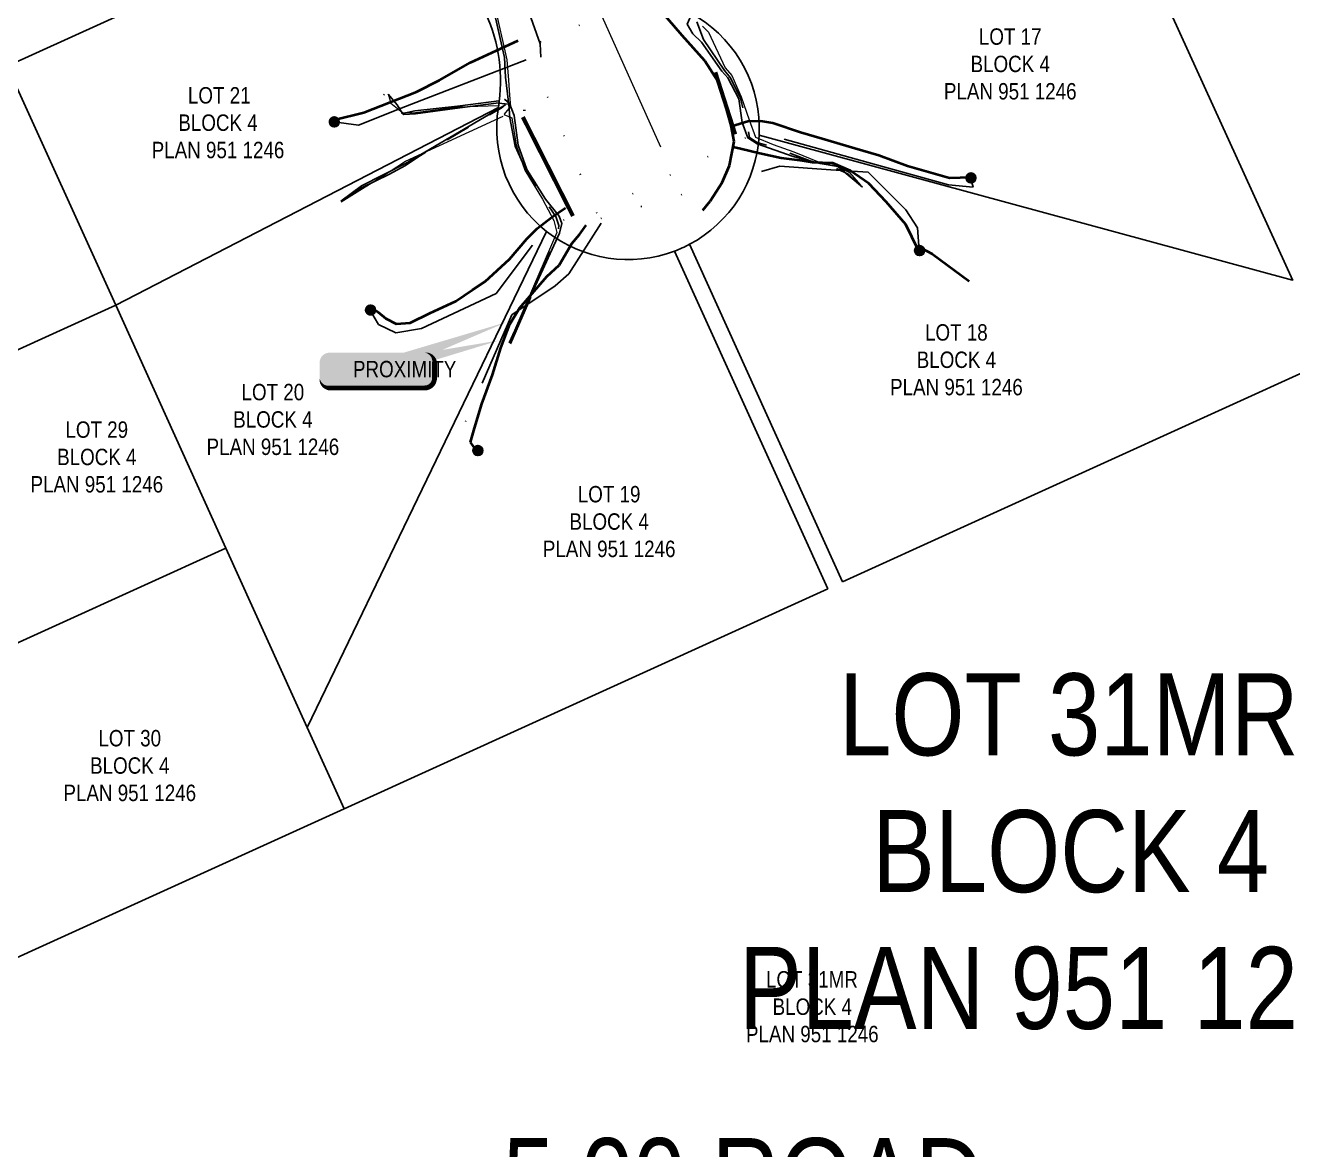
# Model space of a CAD drawing. Extents: x 312545 to 320442, y 5540407 to 5546054.
# Drawn here: x 316185.4 to 316339.9, y 5541473.1 to 5541610.1 of the extents above; entities that cross this region are included whole.
import ezdxf

# ---------------------------------------------------------------- set-up
doc = ezdxf.new("R2010")
doc.units = 0
doc.header["$LTSCALE"] = 5
doc.header["$PDSIZE"] = 0.5
for name, pattern in [('COOP2', [10, 5, -1, 0, -1, 0, -1, 0, -1, 0, -1]), ('DASHDOT', [25.4, 12.7, -6.35, 0, -6.35]), ('POWERLINE5', [7.799999999999997, 2.399999999999999, -0.6, 0.6, -0.6, 0.6, -0.6, 2.399999999999999])]:
    doc.linetypes.add(name, pattern=pattern)
doc.layers.get('Defpoints').update_dxf_attribs({"color": 9})
doc.layers.add('AS-FIBRE-OPTIC', color=7, linetype='foc-FIBREOP', lineweight=9, true_color=0xff9c38)
doc.layers.add('AS-WATER PIPE', color=7, linetype='foc-WATER', lineweight=9, true_color=0x8ac4ff)
doc.layers.add('AS-GENERAL', color=48, linetype='Continuous', lineweight=18)
doc.layers.add('AS-RECON EXISTING', color=151, linetype='DASHDOT', lineweight=40)
for name, color, linetype in [('AS-POWER-EXISTING', 72, 'POWERLINE5'), ('AS-SYMBOL-1000', 7, 'Continuous'), ('AS-TELEPHONE', 224, 'foc-TEL'), ('L-TITLEDB', 4, 'Continuous'), ('L-TITLEDB-T', 4, 'Continuous'), ('L-TITLEDB-T-1000', 4, 'Continuous'), ('P-APEX RECON-LINE LIST-1000', 240, 'Continuous'), ('P-APEX RECON-URBAN', 30, 'COOP2')]:
    doc.layers.add(name, color=color, linetype=linetype)
doc.styles.add('175L', font='ARIALN.TTF', dxfattribs={"height": 10})
doc.styles.add('80', font='ARIALN.TTF', dxfattribs={"height": 10})
doc.styles.add('80CG', font='ARIALN.TTF', dxfattribs={"height": 10})
doc.styles.add('foc-LtypeFont', font='ARIALN.TTF', dxfattribs={"height": 7.349999999999999})
doc.linetypes.add('foc-FIBREOP', pattern='A,10,-1,["FO",foc-LtypeFont,S=0.2,R=0,X=-0.5,Y=-0.75],-2.75', length=13.75)
doc.linetypes.add('foc-TEL', pattern='A,2,-1,["T",foc-LtypeFont,S=0.2,R=0,X=-0.425,Y=-0.75],-1.239999999999999,8', length=12.24)
doc.linetypes.add('foc-WATER', pattern='A,10,-1,["W",foc-LtypeFont,S=0.2,R=0,X=-0.425,Y=-0.75],-2', length=13)
doc.dimstyles.new('Compass 5 000', dxfattribs={"dimscale": 5, "dimtxt": 9, "dimasz": 2, "dimexe": 0.2, "dimexo": 0.0625, "dimgap": 0.5, "dimtad": 0, "dimtih": 1, "dimtoh": 1, "dimzin": 0, "dimdsep": 46, "dimtxsty": '80CG', "dimcen": 0.1, "dimse1": 1, "dimse2": 1, "dimclrd": 256, "dimclrt": 256, "dimaunit": 1, "dimadec": 4, "dimazin": 0, "dimtfac": 0.06, "dimtofl": 0, "dimtmove": 0, "dimatfit": 1, "dimfxl": 0.2, "dimtolj": 1, "dimtzin": 0, "dimlwd": -1, "dimarcsym": 0})

# ---------------------------------------------------------------- blocks, each defined once
blk = doc.blocks.new('RISER')
h = blk.add_hatch(color=255)
h.dxf.hatch_style = 1
edge = h.paths.add_edge_path()
edge.add_arc((0, 0), 0.7000000000000001, 0, 360)
blk.add_hatch(color=13).paths.add_polyline_path([(0.5809894393423747, -0.1498374831999172), (-0.5809055220925075, -0.1501624933266612, 0.7745966773228882)])
at = {"color": 13}
blk.add_line((-0.5809055220925075, -0.1501624933266612), (0.5809894393423747, -0.1498374831996898), dxfattribs=at)
blk.add_circle((0, 0), 0.6000000000000001, dxfattribs=at)
blk = doc.blocks.new('*U490')
at = {"true_color": 0xffffa8}
h = blk.add_hatch(color=51, dxfattribs=at)
edge = h.paths.add_edge_path()
edge.add_line((-28.99999999999999, -11.5), (28.99999999999997, -11.5))
edge.add_arc((28.99999999999998, -5.499999999999989), 6.000000000000011, 269.9999999999999, 359.9999999999999)
edge.add_line((34.99999999999999, -5.5), (34.99999999999999, 4))
edge.add_arc((28.99999999999999, 3.999999999999997), 6.000000000000004, 2.968517702699281e-14, 90.00000000000004)
edge.add_line((28.99999999999999, 10), (-28.99999999999997, 10))
edge.add_arc((-28.99999999999998, 3.99999999999999), 6.000000000000011, 89.9999999999999, 179.9999999999999)
edge.add_line((-34.99999999999999, 4), (-34.99999999999999, -5.5))
edge.add_arc((-28.99999999999999, -5.499999999999996), 6.000000000000004, 180, 270)
at = {"color": 240, "flags": 128}
for points in [[(79.31548668201094, 28.76158741409956, 0, 10, 0), (0, 0, 5, 5, 0)], [(74.61697186390441, 17.51514237050385, 0, 9.99999999999998, 0), (0, 0, 4.99999999999999, 4.99999999999999, 0)]]:
    blk.add_lwpolyline(points, format="xyseb", dxfattribs=at)
blk.add_lwpolyline([(-28.99999999999999, -11.5, 3, 3, 0), (28.99999999999997, -11.5, 3, 3, 0.4142135623730951), (34.99999999999999, -5.5, 3, 3, 0), (34.99999999999999, 4, 3, 0, 0.4142135623730951), (28.99999999999999, 10, 0, 0, 0), (-28.99999999999997, 10, 0, 0, 0.4142135623730951), (-34.99999999999999, 4, 0, 0, 0), (-34.99999999999999, -5.5, 0, 3, 0.4142135623730951)], format="xyseb", close=True, dxfattribs=at)
at = {"color": 4, "style": '80'}
blk.add_attdef('OTHER_001', (-14.69645293315144, -5.003410641200546), '', height=10, dxfattribs=at)
blk = doc.blocks.new('*D1707')
at = {"layer": 'Defpoints', "color": 0, "transparency": 16777216}
for p in [(316322.2385407416, 5541349.32352119), (316331.9276303278, 5541344.881403714), (316322.5311615756, 5541344.330693263)]:
    blk.add_point(p, dxfattribs=at)
at = {"layer": 'L-TITLEDB-T', "transparency": 16777216}
for p, q in [((316325.1179527341, 5541461.071177336), (316315.1179527342, 5541461.071177336)), ((316331.0499311294, 5541359.857101135), (316325.1179527341, 5541461.071177336)), ((316332.5127086922, 5541334.898534223), (316333.0977870565, 5541324.91566473))]:
    blk.add_line(p, q, dxfattribs=at)
for points in [[(316332.7137427115, 5541359.954614196), (316329.3861195474, 5541359.759588074), (316331.6350094937, 5541349.874231642)], [(316334.1765202743, 5541334.996047284), (316330.8488971101, 5541334.801021161), (316331.9276303278, 5541344.881403714)]]:
    blk.add_solid(points, dxfattribs=at)
at = {"layer": 'L-TITLEDB-T', "transparency": 16777216, "insert": (316272.8532869765, 5541461.071177335), "char_height": 10, "attachment_point": 5, "style": '80CG'}
blk.add_mtext('\\A1;5.00 ROAD\\PPLAN 241 0895', dxfattribs=at)

msp = doc.modelspace()

# ---------------------------------------------------------------- linework, layer by layer
at = {"layer": 'AS-FIBRE-OPTIC', "flags": 128}
for points in [[(316221.8538702536, 5541656.299617919), (316223.383333561, 5541654.116951084), (316225.6686631009, 5541649.34944825), (316227.6695260521, 5541644.800575548), (316229.9340957323, 5541639.445275061), (316232.7538314977, 5541633.338121437), (316235.3695894569, 5541627.612489741), (316238.2097746545, 5541621.893087972), (316240.8689390675, 5541617.102615006), (316241.9963270424, 5541614.451717754), (316242.8956157069, 5541611.07278477), (316243.773897275, 5541607.332139636), (316244.0911035189, 5541605.890126678), (316244.2860941307, 5541603.418039611), (316244.4034570688, 5541601.589773047), (316244.5333166017, 5541600.207162511), (316243.7443154861, 5541599.276065422)], [(316267.9175524896, 5541610.005907294), (316268.6774176522, 5541609.253074611), (316270.6975408252, 5541604.900557552), (316271.521885382, 5541603.959446247), (316272.6660616791, 5541601.395339552), (316273.6093404858, 5541598.577675931), (316274.4005368041, 5541596.460243213), (316276.5507829382, 5541595.55823084), (316279.0475924338, 5541594.653889748), (316282.1557355739, 5541593.402907187), (316284.2175998648, 5541592.957150022), (316285.843200897, 5541592.154716199), (316287.2045732343, 5541590.609353959)], [(316229.6232020675, 5541601.734675352), (316229.9644579836, 5541600.607205193), (316231.379187404, 5541599.467196721), (316232.6868621434, 5541599.442984129), (316238.0667069549, 5541600.162009623), (316243.0843778957, 5541600.322034469)], [(316223.910548252, 5541588.570744524), (316229.6079354199, 5541592.141067463), (316231.7468704704, 5541593.515849242), (316243.6301676604, 5541599.036717947)], [(316243.7305822432, 5541599.224237034), (316244.6747071829, 5541598.811963144), (316245.2254271416, 5541595.470468556), (316246.2952397628, 5541592.44493205), (316248.4337928472, 5541588.898725667), (316249.8102000795, 5541586.285070115), (316250.1890871683, 5541584.847596865), (316244.3619866185, 5541571.380846806)]]:
    msp.add_lwpolyline(points, dxfattribs=at)
at = {"layer": 'AS-GENERAL', "const_width": 0.5, "flags": 128}
for points in [[(316269.4958451644, 5541604.369761565), (316271.9223988146, 5541596.805909725)], [(316252.1441423666, 5541586.844275962), (316246.0342154117, 5541598.917514091)]]:
    msp.add_lwpolyline(points, dxfattribs=at)
at = {"layer": 'AS-POWER-EXISTING', "flags": 128}
for points in [[(316244.3036864646, 5541600.712272415), (316243.9313353178, 5541603.777844119), (316243.7994430086, 5541606.163734199), (316243.4627483813, 5541607.596672792), (316242.6162726702, 5541611.3511134), (316241.6221492922, 5541614.612103839), (316240.608101792, 5541617.372760674), (316238.3028371878, 5541622.152574729), (316235.6519736254, 5541627.731010475), (316234.4063282008, 5541630.7415032), (316232.9259330804, 5541633.742379298), (316230.1103151179, 5541639.825748784), (316228.8407241562, 5541642.664314086), (316227.7937606427, 5541645.227835397), (316226.0198137978, 5541648.839603873), (316224.3884944065, 5541652.550877542), (316222.9803109259, 5541655.215188682), (316222.3989096013, 5541655.901713797)], [(316267.2619663646, 5541610.519992462), (316268.0507811088, 5541608.356430765), (316270.6092083693, 5541604.602570455), (316271.2956200574, 5541603.717597393), (316272.5268333079, 5541601.326885907), (316273.2330644335, 5541598.460820498), (316273.6723479094, 5541596.430816497), (316274.5985737462, 5541595.800022366), (316276.6157953024, 5541595.242827308), (316282.0841428206, 5541593.199890704), (316284.2479701677, 5541592.636607825), (316285.7794334187, 5541591.927490663), (316286.6472497868, 5541591.053169439)], [(316243.1090579596, 5541600.650014897), (316238.3552430306, 5541600.034247036), (316232.9510298459, 5541599.29252472), (316231.5160353139, 5541599.242417769), (316231.1202795944, 5541599.518766912), (316229.0417791346, 5541601.71501877)], [(316223.8387572036, 5541588.646637191), (316226.3490575218, 5541590.280531012), (316229.7089711492, 5541591.906893849), (316231.725493903, 5541593.016009502), (316233.2522126571, 5541594.037253589), (316243.374209189, 5541600.009411518), (316243.9304965968, 5541600.452405608)], [(316243.0125893268, 5541600.595811543), (316244.3290723591, 5541600.470603154), (316244.4466522871, 5541598.811439369), (316245.0947847383, 5541595.373664605), (316246.4103136543, 5541592.476143088), (316248.6298802102, 5541588.87835855), (316250.0409575247, 5541586.804107277), (316250.4349431007, 5541585.711377446), (316250.2773895678, 5541584.570929547), (316244.5460227287, 5541571.259407497)]]:
    msp.add_lwpolyline(points, dxfattribs=at)
at = {"layer": 'AS-RECON EXISTING', "flags": 128}
for points in [[(316196.5673411465, 5541654.879699716), (316198.3418749541, 5541655.10728326), (316201.075644329, 5541656.111230123), (316205.2980825414, 5541657.824515129), (316209.636394974, 5541659.943632807), (316212.2300070473, 5541661.585966917), (316215.0995517828, 5541662.76702909), (316218.2498729529, 5541663.579798955), (316219.0830017249, 5541663.901483811), (316219.8129627827, 5541663.904019106), (316220.2983084193, 5541663.779637549), (316220.8562111649, 5541663.266740376), (316221.2854407075, 5541662.672938769), (316221.621361798, 5541661.534022736), (316222.7599846587, 5541658.997759615), (316225.7852979268, 5541653.374158574), (316227.7792913954, 5541649.104509129), (316229.3058135416, 5541645.508530102), (316231.0381786642, 5541641.07417109), (316233.0688639328, 5541636.801333448), (316234.1925317916, 5541634.41014088), (316235.6491809139, 5541631.380421869), (316237.1522617685, 5541628.118006309), (316238.6134548084, 5541624.616646107), (316240.6003331364, 5541620.075173394), (316242.5572390501, 5541615.963509768), (316244.7513681439, 5541610.311704488), (316245.4534619514, 5541608.242604534), (316245.7749361242, 5541605.6129574), (316245.8787314704, 5541602.153210294), (316246.2130865367, 5541599.537333001), (316246.5103215211, 5541597.435037618), (316247.1738707696, 5541594.494108855), (316248.1167050649, 5541591.948375966), (316249.7575259026, 5541589.734516542), (316251.341316443, 5541587.732693896), (316253.9136125108, 5541585.656502759), (316256.3885463785, 5541585.02513963), (316258.6405055884, 5541584.185876762), (316261.1226981563, 5541584.326130297), (316263.2934818522, 5541584.865403328), (316265.6663855877, 5541585.813611883), (316267.7015624318, 5541587.255328597), (316268.8825367789, 5541588.660819829), (316270.3214274568, 5541590.923783411), (316271.2143223424, 5541593.004725164), (316271.778593109, 5541595.92588018), (316271.4257346522, 5541597.863013802), (316270.6833858289, 5541600.500718249), (316269.7871634028, 5541603.281803009), (316268.2378935031, 5541605.77843332), (316265.4743875788, 5541608.867327346), (316263.6675320399, 5541610.923017059), (316261.5658660739, 5541613.475132922), (316260.281240941, 5541615.061035007), (316258.4737650764, 5541617.155722561), (316256.5468598346, 5541619.83204678), (316254.5444315685, 5541622.587326583), (316253.8292944425, 5541624.168605444), (316252.4032511907, 5541627.953921066), (316251.4101709846, 5541630.561855756), (316249.7437368219, 5541634.709731054), (316248.771418892, 5541636.253269067), (316247.5186069937, 5541639.489944002), (316245.7729094606, 5541643.028917138), (316244.33010686, 5541647.068571245), (316241.5793532858, 5541653.944384677), (316241.079881483, 5541654.810892216), (316239.603836668, 5541657.924027236), (316237.5061532962, 5541662.437664184), (316235.5217412169, 5541666.728736383), (316234.1987409646, 5541669.972842499), (316232.2366183771, 5541673.878995263), (316230.6412106037, 5541677.690925146), (316228.6444984016, 5541681.521146088), (316225.6193122223, 5541687.801041437), (316224.4759418495, 5541691.403004494), (316224.0008279493, 5541692.581165447), (316222.2735046126, 5541696.652675021), (316220.4400091666, 5541700.989610041), (316217.9063643861, 5541706.318712845), (316216.2195493802, 5541710.052304984), (316214.2486482788, 5541714.250739438), (316212.7946582867, 5541718.371036507), (316212.4129736401, 5541721.539115612), (316212.2432236218, 5541722.837145759), (316211.97205421, 5541723.700058614)], [(316223.0364386368, 5541598.555457895), (316226.6643502734, 5541599.465563941), (316233.0540534597, 5541601.977334334), (316235.8612127615, 5541603.414583347), (316239.6626360351, 5541605.541578841), (316245.4493333834, 5541608.25782036)], [(316300.6608294841, 5541591.535561295), (316298.0370385417, 5541591.473047353), (316292.9054779945, 5541592.944208151), (316289.4117218367, 5541594.241779301), (316286.5007777191, 5541595.094917115), (316282.5211257074, 5541596.266969072), (316279.8851393369, 5541597.034190321), (316276.4864929568, 5541598.152127253), (316275.0459216841, 5541598.423822038), (316273.4552057718, 5541598.366823492), (316271.474539083, 5541597.778227211)], [(316294.1742133004, 5541582.81717914), (316292.721828212, 5541585.806779964), (316290.335779954, 5541588.579922293), (316288.188709776, 5541590.811209748), (316285.9556420308, 5541592.366075302), (316283.8228010895, 5541593.29159428), (316281.3473160773, 5541593.386650265), (316280.1250887898, 5541593.58486185), (316277.5243553919, 5541593.911695834), (316274.9295720163, 5541594.485530271), (316272.5581141795, 5541595.027339069), (316271.6908390013, 5541595.248518303)], [(316227.6644743177, 5541575.522509991), (316228.4116690831, 5541575.137248463), (316229.3326591537, 5541574.364291405), (316230.5942962847, 5541573.712137485), (316232.3067388854, 5541573.842016772), (316234.6927513717, 5541575.001497374), (316237.8801487321, 5541576.463660182), (316239.8790746805, 5541577.872950418), (316241.4581881792, 5541578.883187081), (316244.3919218371, 5541581.58312828), (316246.5385745487, 5541584.064071364), (316247.7625236266, 5541585.341396768), (316249.5798970879, 5541586.720640042), (316251.2160030063, 5541587.845297975)], [(316240.498084504, 5541558.056709494), (316239.6646801934, 5541559.303210448), (316240.1486641034, 5541561.010803198), (316241.0165485073, 5541563.960531737), (316242.3535370717, 5541567.500577783), (316243.3359413937, 5541570.793770258), (316244.4527405966, 5541573.666405275), (316245.6102052103, 5541575.628603971), (316248.9688886053, 5541579.49902939), (316250.4711678263, 5541580.868421818), (316251.9931215246, 5541583.500173694), (316252.9475918008, 5541584.612137442), (316253.7566757878, 5541585.74565951)]]:
    msp.add_lwpolyline(points, dxfattribs=at)
at = {"layer": 'AS-RECON EXISTING', "color": 240, "flags": 128}
msp.add_lwpolyline([(316294.0884905024, 5541583.22179671), (316295.9184725372, 5541582.236838074), (316300.4259694659, 5541578.918202361)], dxfattribs=at)
at = {"layer": 'AS-TELEPHONE', "flags": 128}
for points in [[(316266.5433445714, 5541611.313846441), (316266.0496681092, 5541610.239669923), (316266.7652471427, 5541609.035888852), (316267.803695278, 5541608.053703466), (316270.3091324125, 5541604.489379451), (316271.0294604551, 5541603.685254639), (316272.3512537877, 5541601.134603689), (316272.7753918545, 5541598.229263405), (316273.4702050543, 5541596.375458553), (316274.5899855947, 5541595.631583295), (316278.9686571856, 5541594.113738624), (316282.2822334908, 5541593.26261065), (316284.4303076029, 5541592.881788827), (316287.4178826892, 5541590.37182942)], [(316229.6357240585, 5541601.687811903), (316230.6995533355, 5541600.39064452), (316231.3841657641, 5541599.336984836), (316232.8507450179, 5541599.652868006), (316238.0834006732, 5541600.221678296), (316243.1239897939, 5541600.906820009)], [(316223.8387572036, 5541588.646637191), (316226.3811368929, 5541590.52153679), (316231.7336221756, 5541593.269900757), (316243.6989945659, 5541600.286065771)], [(316243.7792980978, 5541601.079771333), (316244.4035607097, 5541600.56447646), (316244.987000341, 5541599.094514444), (316245.484641385, 5541595.47276854), (316246.537147248, 5541592.522606724), (316248.8100363511, 5541588.918825049), (316250.480431248, 5541586.839665513), (316250.7820063326, 5541585.930215093), (316250.4907062305, 5541584.772848418), (316244.3619866185, 5541571.380846806)]]:
    msp.add_lwpolyline(points, dxfattribs=at)
at = {"layer": 'AS-WATER PIPE', "flags": 128}
msp.add_lwpolyline([(316180.0363736777, 5541779.136768786), (316200.4567491018, 5541734.209628519), (316262.7996663918, 5541595.278335418)], dxfattribs=at)
at = {"layer": 'L-TITLEDB', "flags": 128}
for points in [[(316183.1938249776, 5541605.126092823), (316233.9579818939, 5541628.207897649)], [(316324.2224440121, 5541613.395296724), (316339.8819530921, 5541578.979682405)], [(316324.2224440121, 5541613.395296724), (316339.8819530921, 5541578.979682405)], [(316196.4125728368, 5541575.979038763), (316183.1938249776, 5541605.126092823)], [(316196.4125728368, 5541575.979038763), (316243.0536603606, 5541600.081320478)], [(316339.8525471008, 5541579.044309288), (316274.8311868205, 5541596.716262096)], [(316219.7503624845, 5541524.51506853), (316248.9372458197, 5541584.974374118)], [(316285.0163630231, 5541542.262136176), (316266.3571306068, 5541583.403920241)], [(316283.1958595413, 5541541.43321518), (316264.5356271666, 5541582.57799844)], [(316144.3287759069, 5541552.295291454), (316196.4125728368, 5541575.979038763)], [(316209.83630154, 5541546.376108874), (316196.4125728368, 5541575.979038763)], [(316285.0163630231, 5541542.262136176), (316344.31623362, 5541569.236432557)], [(316158.0034364572, 5541522.802351709), (316209.83630154, 5541546.376108874)], [(316219.7503624845, 5541524.51506853), (316209.83630154, 5541546.376108874)], [(316224.2399372705, 5541514.61476747), (316283.1958595413, 5541541.43321518)], [(316224.2399372705, 5541514.61476747), (316219.7503624845, 5541524.51506853)], [(316172.6730000004, 5541491.157), (316224.2399372705, 5541514.61476747)]]:
    msp.add_lwpolyline(points, dxfattribs=at)
for points in [[(316243.0536603604, 5541600.081320481, 0.1474563230814674), (316241.5222652879, 5541611.527445354)], [(316274.8311868065, 5541596.716261824, 0.2723746341068105), (316267.3410390089, 5541611.098276632)], [(316243.0536603734, 5541600.081320556, 0.2723360708225355), (316248.937245757, 5541584.974374168)], [(316266.3571307056, 5541583.403920286, 0.2639183894842236), (316274.831186825, 5541596.716262186)], [(316248.9372460015, 5541584.97437398, 0.2639952447632727), (316264.5356277166, 5541582.577998655)], [(316264.5356273228, 5541582.577998498, 0.03188705790034613), (316266.3571304315, 5541583.40392014)]]:
    msp.add_lwpolyline(points, format="xyb", dxfattribs=at)
at = {"layer": 'P-APEX RECON-URBAN', "flags": 128}
for points in [[(316197.3905761848, 5541721.159072791), (316246.119658086, 5541613.623351801), (316248.1325757462, 5541607.844055067), (316248.3839467642, 5541602.954434164), (316255.6050896201, 5541585.915979792)], [(316283.1627678165, 5541627.191023885), (316282.9330070113, 5541626.175211672), (316262.6772326012, 5541614.299471082), (316248.082063656, 5541608.024462179)], [(316222.9793806379, 5541598.348019172), (316226.0109077828, 5541597.910431268), (316231.1861282292, 5541599.980911974), (316248.1902881582, 5541606.548847534)], [(316300.6103564466, 5541591.519567318), (316300.9207936783, 5541590.358583685), (316297.9315082426, 5541590.648345491), (316274.6752869684, 5541597.111487218), (316254.9847574694, 5541587.386020158)], [(316294.3412216201, 5541582.661432648), (316294.1478663881, 5541585.424723011), (316292.702146564, 5541587.622530307), (316288.1398260063, 5541592.186432799), (316283.5617325541, 5541592.472198023), (316277.3497875534, 5541592.941266543), (316255.3535678785, 5541586.511718931)], [(316227.4002509606, 5541575.407058585), (316228.4413462348, 5541573.62870714), (316230.5728301322, 5541572.619986631), (316233.6968111292, 5541573.157834033), (316242.7900861847, 5541577.388247197), (316248.7140047404, 5541585.293441325), (316254.6475159994, 5541588.029902902)], [(316255.5998249962, 5541585.976670537), (316251.6217943766, 5541579.789338122), (316249.9563973161, 5541578.342544076), (316244.674351391, 5541574.824745985), (316238.981171322, 5541561.619755136), (316238.6978479842, 5541559.302593784), (316240.4886075353, 5541558.280575309)]]:
    msp.add_lwpolyline(points, dxfattribs=at)

# ---------------------------------------------------------------- block references
at = {"layer": 'AS-SYMBOL-1000', "xscale": 0.9996840038851079, "yscale": 0.9996840038851079, "zscale": 0.9996840038851079}
for p in [(316223.0522122501, 5541598.323900132), (316300.6586569721, 5541591.497606041), (316294.3915031679, 5541582.642270506), (316227.471685595, 5541575.3901888), (316240.5559062999, 5541558.269117423)]:
    msp.add_blockref('RISER', p, dxfattribs=at)
at = {"layer": 'P-APEX RECON-LINE LIST-1000', "xscale": 0.2000000000000001, "yscale": 0.2000000000000001, "zscale": 0.2000000000000001}
msp.add_blockref('*U490', (316228.2691828072, 5541568.194959002), dxfattribs=at).add_auto_attribs({'OTHER_001': 'PROXIMITY'})

# ---------------------------------------------------------------- texts
at = {"layer": 'L-TITLEDB-T', "insert": (316265.9043571487, 5541531.118571559), "char_height": 9.999999999999996, "attachment_point": 1, "style": '175L'}
msp.add_mtext_dynamic_manual_height_columns('\\pi18.677;LOT 31MR\\P\\pi22.712;BLOCK 4\\P\\pi6.4707;PLAN 951 1246', width=92.40248740353937, gutter_width=196.7355439584935, heights=[46.55035560025371], dxfattribs=at)
at = {"layer": 'L-TITLEDB-T-1000', "char_height": 1.999368007770214, "attachment_point": 1, "style": '175L'}
for s, insert in [('\\pi4.3558;LOT 17\\P\\pi3.3432;BLOCK 4\\P\\pi0.095918;PLAN 951 1246', (316297.2631251525, 5541609.72035081)), ('\\pi4.5133;LOT 21\\P\\pi3.3432;BLOCK 4\\P\\pi0.095918;PLAN 951 1246', (316200.6976616929, 5541602.561004817)), ('\\pi4.3531;LOT 18\\P\\pi3.3432;BLOCK 4\\P\\pi0.095918;PLAN 951 1246', (316290.7022912052, 5541573.665766056)), ('\\pi4.3579;LOT 20\\P\\pi3.3432;BLOCK 4\\P\\pi0.095918;PLAN 951 1246', (316207.3868858247, 5541566.39228306)), ('\\pi4.3531;LOT 29\\P\\pi3.3432;BLOCK 4\\P\\pi0.095918;PLAN 951 1246', (316185.9272039307, 5541561.821614911)), ('\\pi4.3531;LOT 19\\P\\pi3.3432;BLOCK 4\\P\\pi0.095918;PLAN 951 1246', (316248.3772624671, 5541553.950231437)), ('\\pi4.3579;LOT 30\\P\\pi3.3432;BLOCK 4\\P\\pi0.095918;PLAN 951 1246', (316189.9414699411, 5541524.213991062)), ('\\pi2.5365;LOT 31MR\\P\\pi3.3432;BLOCK 4\\P\\pi0.095918;PLAN 951 1246', (316273.1366111449, 5541494.822975668))]:
    msp.add_mtext_dynamic_manual_height_columns(s, width=16.07903753512156, gutter_width=100, heights=[8.855526692294548], dxfattribs=dict(at, insert=insert))

# ---------------------------------------------------------------- dimensions: what is measured, and where the dimension line sits
at = {"layer": 'L-TITLEDB-T'}
dim = msp.add_linear_dim(base=(316331.9276303278, 5541344.881403714), p1=(316322.2385407414, 5541349.323521189), p2=(316322.5311615755, 5541344.330693262), angle=273.35416760211774, text='5.00 ROAD\\PPLAN 241 0895', dimstyle='Compass 5 000', dxfattribs=at)
dim.commit()
dim.dimension.update_dxf_attribs({"geometry": '*D1707', "text_midpoint": (316272.8532869765, 5541461.071177335), "dimtype": 161})

doc.saveas('drawing.dxf')
